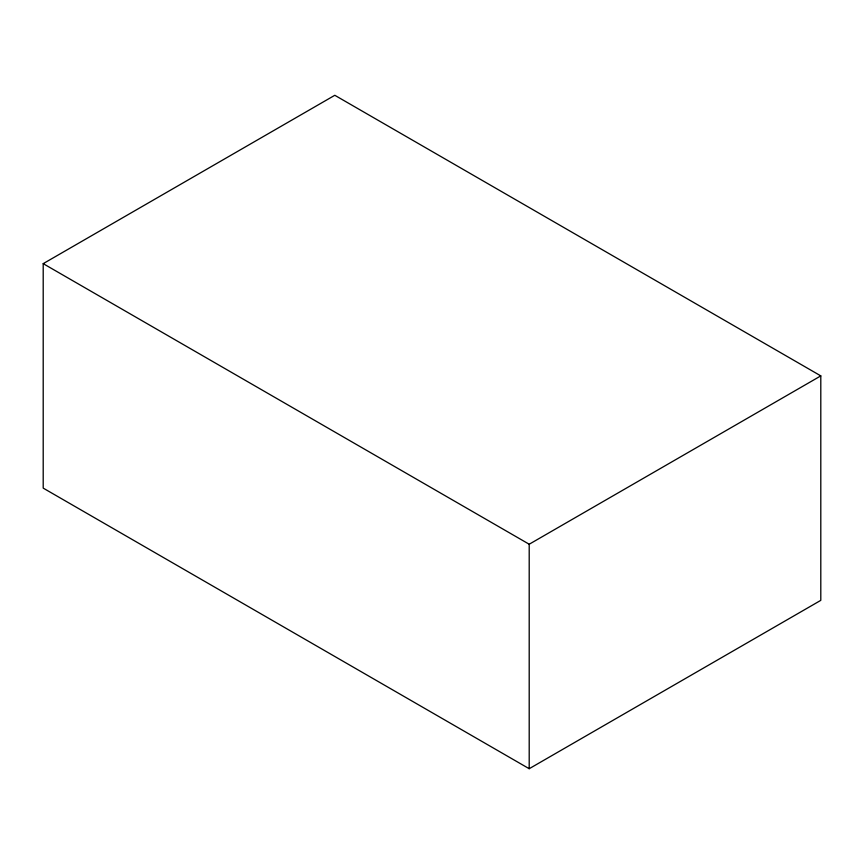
<?xml version="1.0" encoding="UTF-8"?>
<svg xmlns="http://www.w3.org/2000/svg" width="864" height="864" viewBox="0 0 864 864"><rect width="100%" height="100%" fill="white"/><g stroke="black" fill="none" stroke-linecap="round" stroke-linejoin="round"><path stroke-width="1.3" d="M43.2 263.65L334.8 95.288L820.8 375.883L820.8 600.35L529.2 768.712L43.2 488.117L43.2 263.65L529.2 544.234L820.8 375.883M529.2 544.234L529.2 768.712"/></g></svg>
